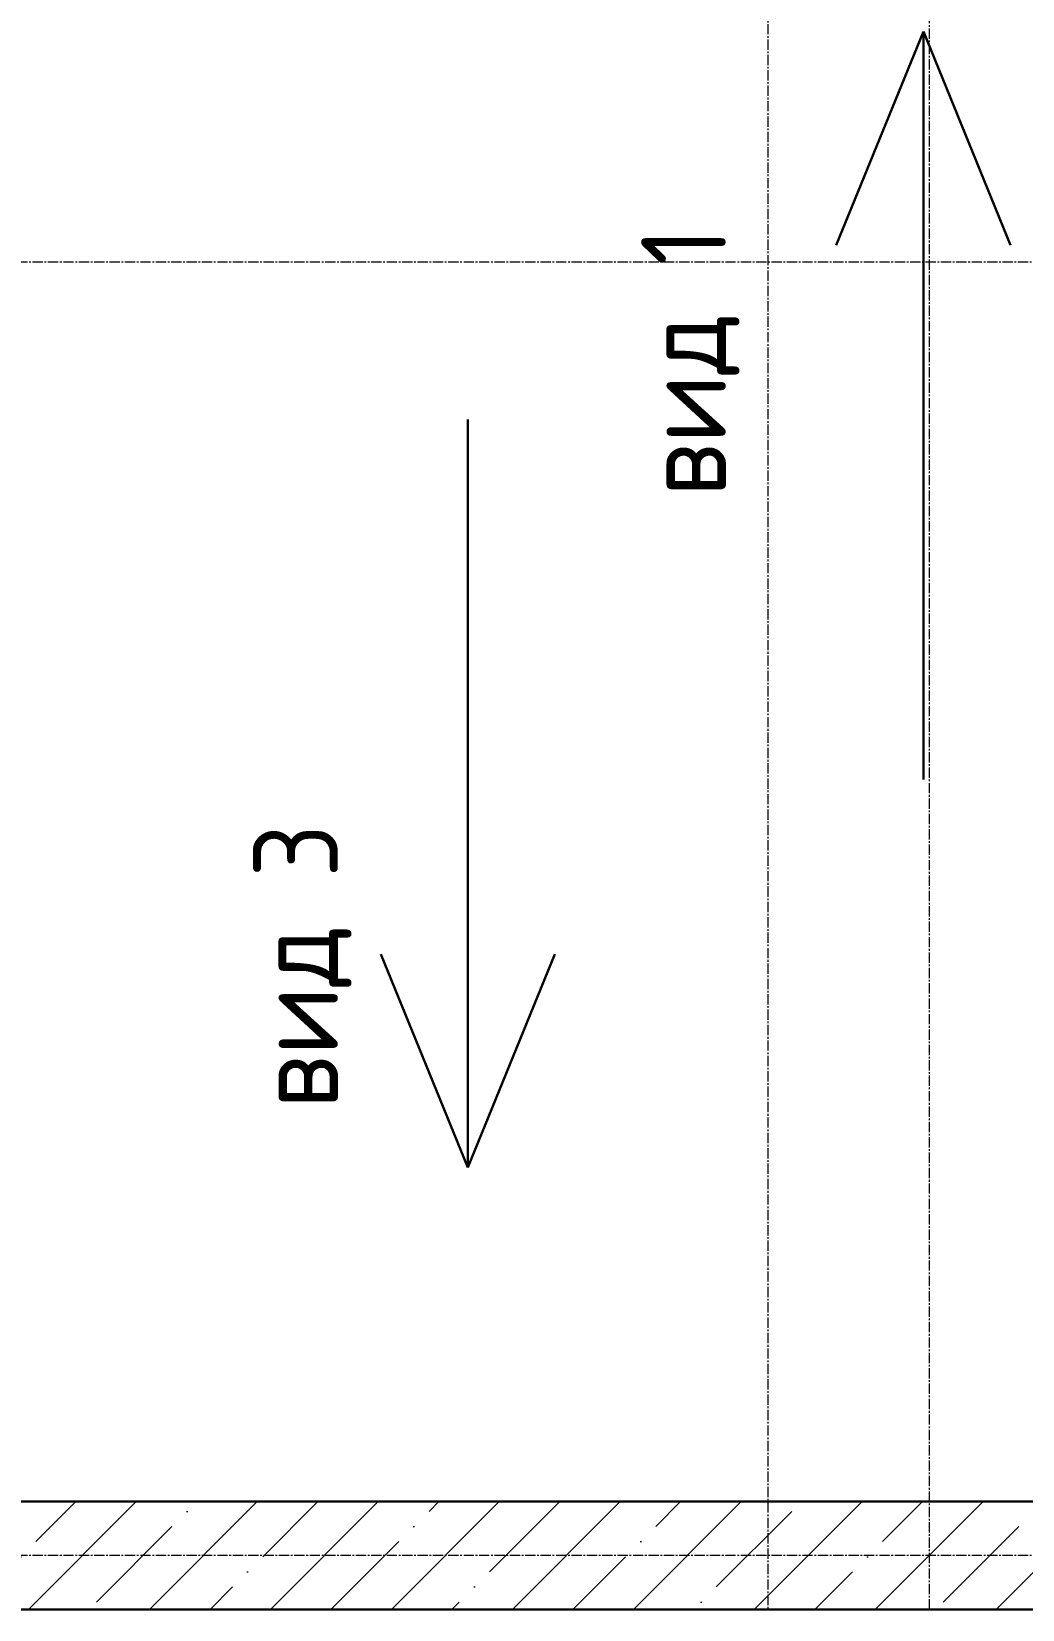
# Model space of a CAD drawing. Header units: millimetres. Extents: x -24360 to 609566, y -391049 to 148426.
# Drawn here: x 258179 to 260018, y -167750 to -164822 of the extents above; entities that cross this region are included whole.
import ezdxf

# ---------------------------------------------------------------- set-up
doc = ezdxf.new("R2010")
doc.units = ezdxf.units.MM
doc.linetypes.add('CENTER2', pattern=[28.575, 19.05, -3.175, 3.175, -3.175])
doc.layers.add('АР_Оси_РД_100', color=7, linetype='Continuous', lineweight=0, true_color=0x525252)
for name, color, linetype, lineweight in [('АР_Стены ЖБ', 7, 'Continuous', 30), ('АР_Штриховка', 8, 'Continuous', 0), ('осново', 7, 'Continuous', 30)]:
    doc.layers.add(name, color=color, linetype=linetype, lineweight=lineweight)
doc.styles.add('СПДС', font='isocpeur.ttf', dxfattribs={"width": 0.9})

msp = doc.modelspace()

# ---------------------------------------------------------------- hatches: boundary and pattern name
at = {"layer": 'АР_Штриховка', "linetype": 'Continuous', "lineweight": 5, "true_color": 0x000000}
h = msp.add_hatch(dxfattribs=at)
h.set_pattern_fill('ANSI35', color=18, scale=25, angle=-360, style=0)
h.set_pattern_definition([(45, (241545, -219850), (-112.2532, 112.2532), []), (45, (241657.25, -219850), (-112.2532, 112.2532), [198.4375, -39.6875, 0, -39.6875])])
h.paths.add_polyline_path([(261525, -167750), (261525, -167550), (253955, -167550), (253955, -167750)], flags=0)

# ---------------------------------------------------------------- linework, layer by layer
at = {"layer": 'АР_Оси_РД_100', "linetype": 'CENTER2'}
for p, q in [((262000, -165250), (250765, -165250)), ((262000, -167650), (250765, -167650))]:
    msp.add_line(p, q, dxfattribs=at)
for points in [[(259395, -155721.321), (259545, -156121.321), (259545, -167750)], [(259845, -167750), (259845, -156121.321), (259995, -155721.321)]]:
    msp.add_lwpolyline(points, dxfattribs=at)
at = {"layer": 'АР_Стены ЖБ', "color": 18, "linetype": 'Continuous', "lineweight": 30, "true_color": 0x000000}
for p, q in [((261525, -167550), (253955, -167550)), ((253955, -167750), (261525, -167750))]:
    msp.add_line(p, q, dxfattribs=at)
at = {"layer": 'осново'}
for points in [[(259833.805, -164822.1), (259672.169, -165218.189)], [(259833.805, -166210), (259833.805, -164822.1)], [(259833.805, -164822.1), (259995.441, -165218.189)], [(258988.414, -165542.1), (258988.414, -166930)], [(258988.414, -166930), (258826.778, -166533.911)], [(258988.414, -166930), (259150.051, -166533.911)]]:
    msp.add_lwpolyline(points, dxfattribs=at)

# ---------------------------------------------------------------- texts
at = {"layer": 'осново', "char_height": 157.354, "attachment_point": 1, "rotation": 90, "style": 'СПДС'}
for s, insert in [('вид 1', (259310, -165685.024)), ('вид 3', (258590, -166820.951))]:
    msp.add_mtext_dynamic_manual_height_columns(s, width=1061.13688, gutter_width=528.197, heights=[0], dxfattribs=dict(at, insert=insert))

doc.saveas('drawing.dxf')
